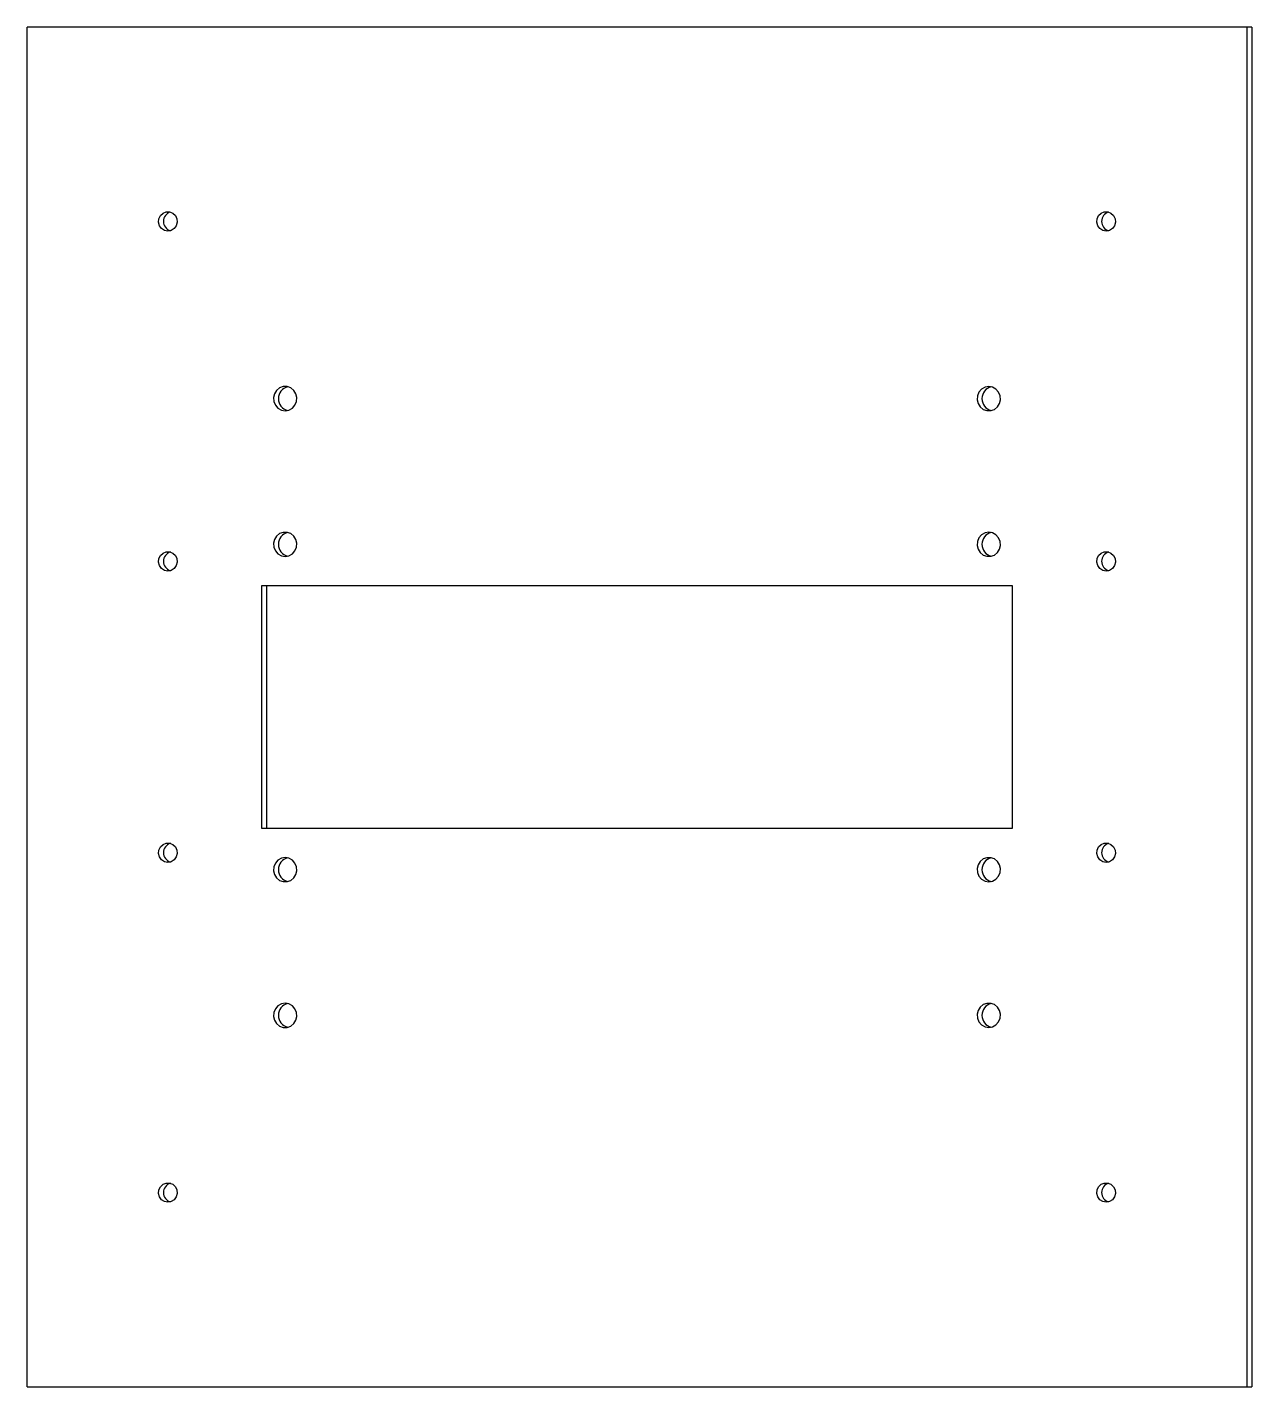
# Model space of a CAD drawing. Header units: millimetres. Extents: x -127 to 126, y -140 to 140.
import ezdxf

# ---------------------------------------------------------------- set-up
doc = ezdxf.new("R2010")
doc.units = ezdxf.units.MM

msp = doc.modelspace()

# ---------------------------------------------------------------- linework, layer by layer
at = {"color": 7, "linetype": 'Continuous', "lineweight": 25}
for p, q in [((125.57, 140), (-126.61, 140)), ((-126.61, -140), (-126.61, 140)), ((124.54, 140), (124.54, -140)), ((125.57, 140), (125.57, -140)), ((-78.31, 25), (76.24, 25)), ((-78.31, -25), (-78.31, 25)), ((-77.27, -25), (-77.27, 25)), ((76.24, 25), (76.24, -25)), ((76.24, -25), (-78.31, -25)), ((-126.61, -140), (125.57, -140))]:
    msp.add_line(p, q, dxfattribs=at)
at = {"color": 7, "linetype": 'Continuous', "lineweight": 25, "flags": 128}
for points in [[(-97.63, 98), (-98.33, 98.14), (-98.93, 98.52), (-99.36, 99.11), (-99.55, 99.82), (-99.49, 100.55), (-99.17, 101.21), (-98.64, 101.7), (-97.98, 101.97), (-97.27, 101.97), (-96.61, 101.7), (-96.09, 101.21), (-95.77, 100.55), (-95.7, 99.82), (-95.9, 99.11), (-96.33, 98.52), (-96.93, 98.14), (-97.63, 98)], [(95.56, 98), (94.86, 98.14), (94.26, 98.52), (93.83, 99.11), (93.63, 99.82), (93.7, 100.55), (94.02, 101.21), (94.54, 101.7), (95.2, 101.97), (95.91, 101.97), (96.57, 101.7), (97.1, 101.21), (97.42, 100.55), (97.48, 99.82), (97.29, 99.11), (96.86, 98.52), (96.26, 98.14), (95.56, 98)], [(-73.48, 61), (-72.7, 61.14), (-72, 61.53), (-71.46, 62.13), (-71.14, 62.89), (-71.07, 63.71), (-71.27, 64.5), (-71.7, 65.19), (-72.33, 65.7), (-73.08, 65.97), (-73.88, 65.97), (-74.63, 65.7), (-75.26, 65.19), (-75.69, 64.5), (-75.89, 63.71), (-75.82, 62.89), (-75.5, 62.13), (-74.96, 61.53), (-74.26, 61.14), (-73.48, 61)], [(71.41, 66), (70.63, 65.86), (69.93, 65.47), (69.39, 64.87), (69.07, 64.11), (69, 63.29), (69.2, 62.5), (69.63, 61.81), (70.26, 61.3), (71.01, 61.03), (71.81, 61.03), (72.56, 61.3), (73.19, 61.81), (73.62, 62.5), (73.82, 63.29), (73.75, 64.11), (73.43, 64.87), (72.89, 65.47), (72.19, 65.86), (71.41, 66)], [(-73.48, 31), (-72.7, 31.14), (-72, 31.53), (-71.46, 32.13), (-71.14, 32.89), (-71.07, 33.71), (-71.27, 34.5), (-71.7, 35.19), (-72.33, 35.7), (-73.08, 35.97), (-73.88, 35.97), (-74.63, 35.7), (-75.26, 35.19), (-75.69, 34.5), (-75.89, 33.71), (-75.82, 32.89), (-75.5, 32.13), (-74.96, 31.53), (-74.26, 31.14), (-73.48, 31)], [(71.41, 36), (70.63, 35.86), (69.93, 35.47), (69.39, 34.87), (69.07, 34.11), (69, 33.29), (69.2, 32.5), (69.63, 31.81), (70.26, 31.3), (71.01, 31.03), (71.81, 31.03), (72.56, 31.3), (73.19, 31.81), (73.62, 32.5), (73.82, 33.29), (73.75, 34.11), (73.43, 34.87), (72.89, 35.47), (72.19, 35.86), (71.41, 36)], [(-97.63, 28), (-98.33, 28.14), (-98.93, 28.52), (-99.36, 29.11), (-99.55, 29.82), (-99.49, 30.55), (-99.17, 31.21), (-98.64, 31.7), (-97.98, 31.97), (-97.27, 31.97), (-96.61, 31.7), (-96.09, 31.21), (-95.77, 30.55), (-95.7, 29.82), (-95.9, 29.11), (-96.33, 28.52), (-96.93, 28.14), (-97.63, 28)], [(95.56, 28), (94.86, 28.14), (94.26, 28.52), (93.83, 29.11), (93.63, 29.82), (93.7, 30.55), (94.02, 31.21), (94.54, 31.7), (95.2, 31.97), (95.91, 31.97), (96.57, 31.7), (97.1, 31.21), (97.42, 30.55), (97.48, 29.82), (97.29, 29.11), (96.86, 28.52), (96.26, 28.14), (95.56, 28)], [(-97.63, -32), (-98.33, -31.86), (-98.93, -31.48), (-99.36, -30.89), (-99.55, -30.18), (-99.49, -29.45), (-99.17, -28.79), (-98.64, -28.3), (-97.98, -28.03), (-97.27, -28.03), (-96.61, -28.3), (-96.09, -28.79), (-95.77, -29.45), (-95.7, -30.18), (-95.9, -30.89), (-96.33, -31.48), (-96.93, -31.86), (-97.63, -32)], [(95.56, -32), (94.86, -31.86), (94.26, -31.48), (93.83, -30.89), (93.63, -30.18), (93.7, -29.45), (94.02, -28.79), (94.54, -28.3), (95.2, -28.03), (95.91, -28.03), (96.57, -28.3), (97.1, -28.79), (97.42, -29.45), (97.48, -30.18), (97.29, -30.89), (96.86, -31.48), (96.26, -31.86), (95.56, -32)], [(-73.48, -31), (-74.26, -31.14), (-74.96, -31.53), (-75.5, -32.13), (-75.82, -32.89), (-75.89, -33.71), (-75.69, -34.5), (-75.26, -35.19), (-74.63, -35.7), (-73.88, -35.97), (-73.08, -35.97), (-72.33, -35.7), (-71.7, -35.19), (-71.27, -34.5), (-71.07, -33.71), (-71.14, -32.89), (-71.46, -32.13), (-72, -31.53), (-72.7, -31.14), (-73.48, -31)], [(71.41, -36), (72.19, -35.86), (72.89, -35.47), (73.43, -34.87), (73.75, -34.11), (73.82, -33.29), (73.62, -32.5), (73.19, -31.81), (72.56, -31.3), (71.81, -31.03), (71.01, -31.03), (70.26, -31.3), (69.63, -31.81), (69.2, -32.5), (69, -33.29), (69.07, -34.11), (69.39, -34.87), (69.93, -35.47), (70.63, -35.86), (71.41, -36)], [(-73.48, -61), (-74.26, -61.14), (-74.96, -61.53), (-75.5, -62.13), (-75.82, -62.89), (-75.89, -63.71), (-75.69, -64.5), (-75.26, -65.19), (-74.63, -65.7), (-73.88, -65.97), (-73.08, -65.97), (-72.33, -65.7), (-71.7, -65.19), (-71.27, -64.5), (-71.07, -63.71), (-71.14, -62.89), (-71.46, -62.13), (-72, -61.53), (-72.7, -61.14), (-73.48, -61)], [(71.41, -66), (72.19, -65.86), (72.89, -65.47), (73.43, -64.87), (73.75, -64.11), (73.82, -63.29), (73.62, -62.5), (73.19, -61.81), (72.56, -61.3), (71.81, -61.03), (71.01, -61.03), (70.26, -61.3), (69.63, -61.81), (69.2, -62.5), (69, -63.29), (69.07, -64.11), (69.39, -64.87), (69.93, -65.47), (70.63, -65.86), (71.41, -66)], [(-97.63, -102), (-98.33, -101.86), (-98.93, -101.48), (-99.36, -100.89), (-99.55, -100.18), (-99.49, -99.45), (-99.17, -98.79), (-98.64, -98.3), (-97.98, -98.03), (-97.27, -98.03), (-96.61, -98.3), (-96.09, -98.79), (-95.77, -99.45), (-95.7, -100.18), (-95.9, -100.89), (-96.33, -101.48), (-96.93, -101.86), (-97.63, -102)], [(95.56, -102), (94.86, -101.86), (94.26, -101.48), (93.83, -100.89), (93.63, -100.18), (93.7, -99.45), (94.02, -98.79), (94.54, -98.3), (95.2, -98.03), (95.91, -98.03), (96.57, -98.3), (97.1, -98.79), (97.42, -99.45), (97.48, -100.18), (97.29, -100.89), (96.86, -101.48), (96.26, -101.86), (95.56, -102)]]:
    msp.add_lwpolyline(points, dxfattribs=at)
at = {"color": 7, "linetype": 'Continuous', "lineweight": 25}
for centre, radius, start, end in [((-96.52, 100), 2.02, 107.113, 252.887), ((96.67, 100), 2.02, 107.113, 252.887), ((-72.36, 63.5), 2.52, 103.8764, 256.1236), ((72.53, 63.5), 2.52, 103.8764, 256.1236), ((-72.36, 33.5), 2.52, 103.8764, 256.1236), ((72.53, 33.5), 2.52, 103.8764, 256.1236), ((-96.52, 30), 2.02, 107.113, 252.887), ((96.67, 30), 2.02, 107.113, 252.887), ((-96.52, -30), 2.02, 107.113, 252.887), ((96.67, -30), 2.02, 107.113, 252.887), ((-72.36, -33.5), 2.52, 103.8764, 256.1236), ((72.53, -33.5), 2.52, 103.8764, 256.1236), ((-72.36, -63.5), 2.52, 103.8764, 256.1236), ((72.53, -63.5), 2.52, 103.8764, 256.1236), ((-96.52, -100), 2.02, 107.113, 252.887), ((96.67, -100), 2.02, 107.113, 252.887)]:
    msp.add_arc(centre, radius, start, end, dxfattribs=at)

doc.saveas('drawing.dxf')
